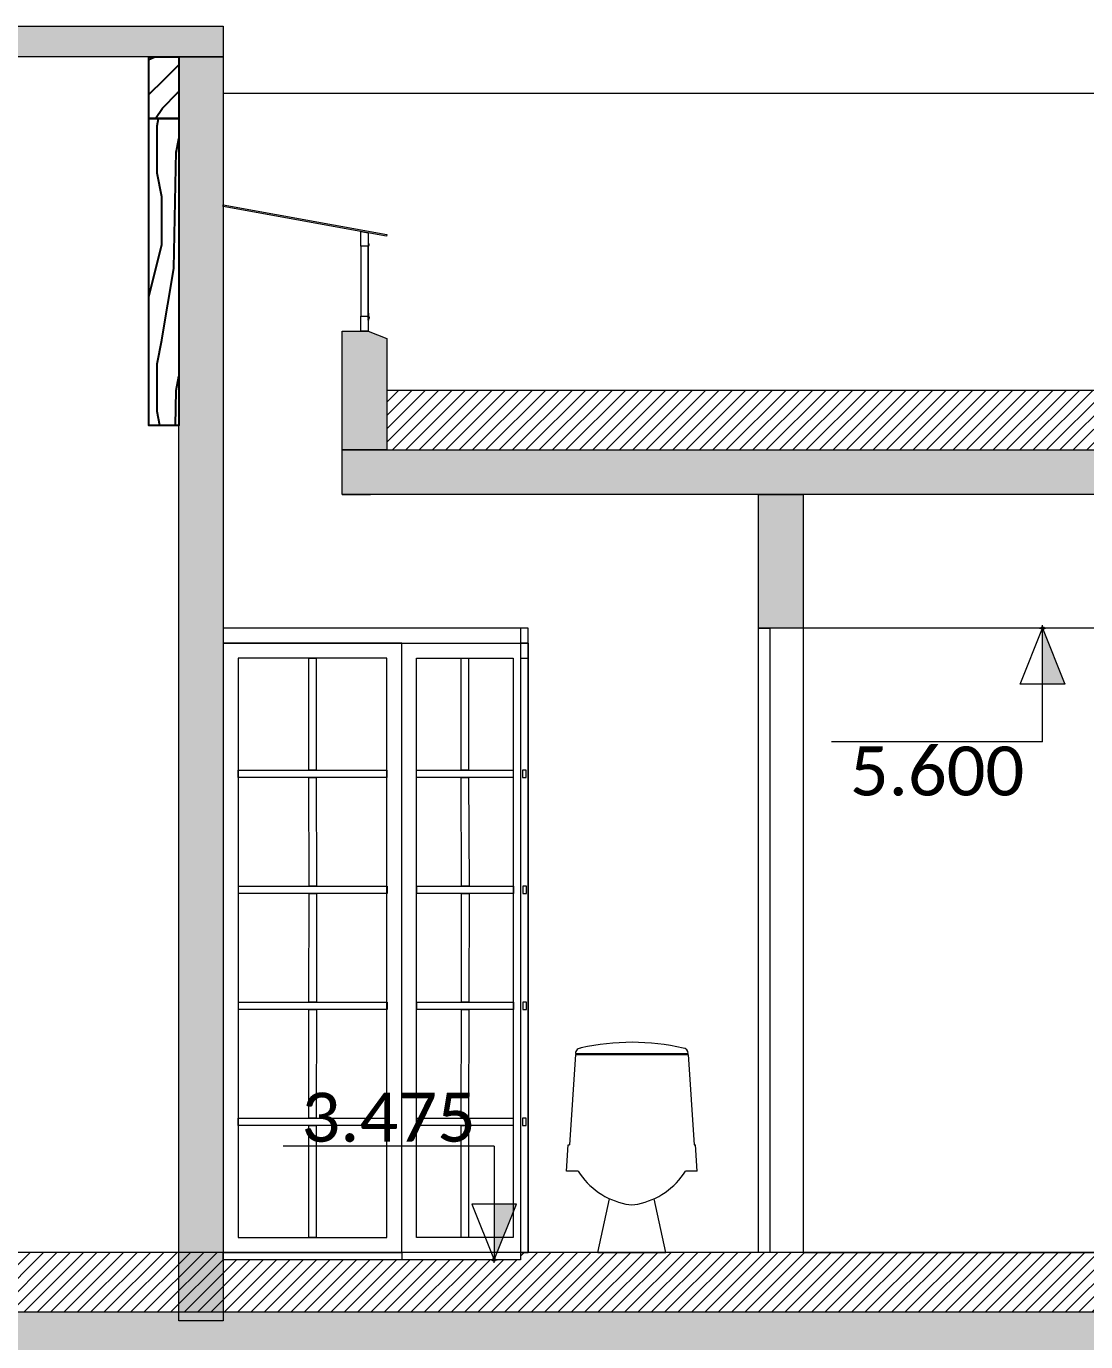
# Model space of a CAD drawing. Header units: metres. Extents: x -197 to 1099, y -24 to 14.
# Drawn here: x 819.124 to 822.687, y 3.2 to 7.625 of the extents above; entities that cross this region are included whole.
import ezdxf
from ezdxf.enums import TextEntityAlignment as Align

# ---------------------------------------------------------------- set-up
doc = ezdxf.new("R2010")
doc.units = ezdxf.units.M
doc.header["$LTSCALE"] = 0.001
doc.header["$PDMODE"] = 34
doc.header["$PDSIZE"] = 0.01
doc.linetypes.add('HIDDENX2', pattern=[19.05, 12.7, -6.35])
doc.layers.get('0').update_dxf_attribs({"lineweight": 13, "true_color": 0x000000})
for name, color, linetype, lineweight, true_color in [('Jach-Anotaciones-CalidaddeLínea  0.13', 7, 'Continuous', 13, 0x000000), ('Jach-Anotaciones-Hatch-Lum100%', 7, 'Continuous', 13, 0x000000), ('Jach-Anotaciones-Hatch-Lum50%', 9, 'Continuous', 13, 0x808080), ('Jach-Anotaciones-LineasDetalle0.09mm', 7, 'Continuous', 15, 0x000000), ('JACH-Anotaciones-Textos-Lum75% @ 0.075', 7, 'Continuous', 13, 0x404040), ('JACH-Arq-Lineas-Proyeccion Niveles cortes', 9, 'HIDDENX2', 13, 0x808080), ('JACH-Arq-Mobiliario01-', 7, 'Continuous', 13, 0x666666), ('JACH-Arq-Muros01-Carga', 7, 'Continuous', 25, 0x000000), ('JACH-Arq-Puertas01-', 7, 'Continuous', 13, 0x404040)]:
    doc.layers.add(name, color=color, linetype=linetype, lineweight=lineweight, true_color=true_color)
doc.styles.add('02a-Calibri-JACH(1.8mm)', font='calibri.ttf', dxfattribs={"height": 2.2})
pattern_1 = [(45, (808.22887, -1e-14), (-0.02245064, 0.02245064), [])]
pattern_2 = [(0, (169.421, 45.032), (0, 6.985), [5.08, -1.905]), (90, (169.421, 45.032), (-6.985, 4e-16), [5.08, -1.905])]

# ---------------------------------------------------------------- blocks, each defined once
blk = doc.blocks.new('A$C4F765AC8')
for p, q in [((0.03, 0.6662), (0.0093, 0.362)), ((0.03, 0.669), (0.4088, 0.669)), ((0.03, 0.6662), (0.4088, 0.6662)), ((0.4088, 0.6662), (0.4295, 0.362)), ((0, 0.2738), (0.005, 0.362)), ((0.005, 0.362), (0.0093, 0.362)), ((0.4295, 0.362), (0.4338, 0.362)), ((0.4388, 0.2738), (0.4338, 0.362)), ((0.0384, 0.2738), (0, 0.2738)), ((0.4388, 0.2738), (0.4004, 0.2738)), ((0.1049, 0), (0.1444, 0.1811)), ((0.3339, 0), (0.2944, 0.1811)), ((0.1049, 0), (0.3339, 0))]:
    blk.add_line(p, q)
for centre, radius, start, end in [((0.049, 0.669), 0.019, 89.9807, 180), ((0.2202, -0.0739), 0.781, 77.2968, 102.6646), ((0.3898, 0.669), 0.019, 0, 83.6775), ((0.2499, 0.4087), 0.2509, 212.5439, 258.3373), ((0.1889, 0.4087), 0.2509, 281.6627, 327.4561), ((0.2194, 0.2609), 0.1, 258.3373, 281.6627)]:
    blk.add_arc(centre, radius, start, end)
blk = doc.blocks.new('*U297')
at = {"lineweight": 0, "ltscale": 100}
h = blk.add_hatch(dxfattribs=at)
h.set_pattern_fill('ANGLE', color=256)
h.set_pattern_definition(pattern_2)
h.paths.add_polyline_path([(0, 2.5), (0, 0), (1, 2.5)])
h = blk.add_hatch(color=256, dxfattribs=at)
h.dxf.hatch_style = 1
h.paths.add_polyline_path([(0, 2.5), (0, 0), (1, 2.5)])
for points in [[(0, 5.099), (-9.466, 5.099)], [(0, 5.099), (0, 1.25)]]:
    blk.add_lwpolyline(points, dxfattribs=at)
for points in [[(0, 0), (1, 2.5), (-1, 2.5)], [(0, 2.5), (0, 0), (1, 2.5)]]:
    blk.add_lwpolyline(points, close=True, dxfattribs=at)
blk.add_point((0, 0), dxfattribs=at)
at = {"lineweight": 0, "ltscale": 100, "style": '02a-Calibri-JACH(1.8mm)'}
blk.add_attdef('ALT', text='', height=2.2, dxfattribs=at).set_placement((-4.733, 6.401), align=Align.MIDDLE_CENTER)
blk = doc.blocks.new('*U381')
at = {"lineweight": 0, "ltscale": 100}
h = blk.add_hatch(dxfattribs=at)
h.set_pattern_fill('ANGLE', color=256)
h.set_pattern_definition(pattern_2)
h.paths.add_polyline_path([(0, 2.5), (0, 0), (1, 2.5)])
h = blk.add_hatch(color=256, dxfattribs=at)
h.dxf.hatch_style = 1
h.paths.add_polyline_path([(0, 2.5), (0, 0), (1, 2.5)])
for points in [[(0, 5.099), (-9.466, 5.099)], [(0, 5.099), (0, 1.25)]]:
    blk.add_lwpolyline(points, dxfattribs=at)
for points in [[(0, 0), (1, 2.5), (-1, 2.5)], [(0, 2.5), (0, 0), (1, 2.5)]]:
    blk.add_lwpolyline(points, close=True, dxfattribs=at)
blk.add_point((0, 0), dxfattribs=at)
at = {"lineweight": 0, "ltscale": 100, "style": '02a-Calibri-JACH(1.8mm)'}
blk.add_attdef('ALT', text='', height=2.2, dxfattribs=at).set_placement((-4.733, 6.401), align=Align.MIDDLE_CENTER)

msp = doc.modelspace()

# ---------------------------------------------------------------- hatches: boundary and pattern name
at = {"layer": 'Jach-Anotaciones-Hatch-Lum100%', "ltscale": 100}
h = msp.add_hatch(color=256, dxfattribs=at)
h.dxf.hatch_style = 1
h.paths.add_polyline_path([(815.0374, 7.62509), (819.7869, 7.62509), (819.7869, 7.52184), (815.0374, 7.52184)])
h = msp.add_hatch(color=256, dxfattribs=at)
h.dxf.hatch_style = 1
h.paths.add_polyline_path([(819.7869, 3.27), (819.6369, 3.27), (819.6369, 7.52184), (819.7869, 7.52184)])
h = msp.add_hatch(color=256, dxfattribs=at)
h.dxf.hatch_style = 1
h.paths.add_polyline_path([(820.1869, 6.2), (820.1869, 6.6), (820.2744, 6.6), (820.3369, 6.575), (820.3369, 6.2)])
h = msp.add_hatch(color=256, dxfattribs=at)
h.dxf.hatch_style = 1
h.paths.add_polyline_path([(827.0369, 6.05), (820.1869, 6.05), (820.1869, 6.2), (827.0369, 6.2)])
h = msp.add_hatch(color=256, dxfattribs=at)
h.dxf.hatch_style = 1
h.paths.add_polyline_path([(821.7369, 5.6), (821.5869, 5.6), (821.5869, 6.05), (821.7369, 6.05)])
h = msp.add_hatch(color=256, dxfattribs=at)
h.dxf.hatch_style = 1
h.paths.add_polyline_path([(827.5869, 3.15), (815.0369, 3.15), (815.0369, 3.3), (827.5869, 3.3)])
at = {"layer": 'Jach-Anotaciones-Hatch-Lum50%', "ltscale": 100}
h = msp.add_hatch(dxfattribs=at)
h.set_pattern_fill('ANSI31', color=256, scale=0.01)
h.set_pattern_definition(pattern_1)
h.paths.add_polyline_path([(820.3369, 6.2), (826.8869, 6.2), (826.8869, 6.4), (820.3369, 6.4)])
h = msp.add_hatch(dxfattribs=at)
h.set_pattern_fill('ANSI31', color=256, scale=0.01)
h.set_pattern_definition(pattern_1)
h.paths.add_polyline_path([(820.3369, 6.2), (826.8869, 6.2), (826.8869, 6.4), (820.3369, 6.4)])
h = msp.add_hatch(dxfattribs=at)
h.set_pattern_fill('ANSI31', color=256, scale=0.01)
h.set_pattern_definition(pattern_1)
h.paths.add_polyline_path([(815.1869, 3.3), (827.4369, 3.3), (827.4369, 3.475), (826.4369, 3.475), (826.4369, 3.5), (820.7869, 3.5), (820.7869, 3.475), (819.7869, 3.475), (819.7869, 3.5), (815.1869, 3.5)])
at = {"layer": 'JACH-Arq-Muros01-Carga', "ltscale": 100}
h = msp.add_hatch(dxfattribs=at)
h.set_pattern_fill('WOOD_01', color=256, scale=0.8, angle=45, pattern_type=2)
h.set_pattern_definition([(45, (790.7869, 0.8429), (-0.565685, 0.565685), [0.16, -0.64]), (53.9726, (791.098013, 0.54306), (2.828428485, 3.95979665), [0.153883, -15.234423]), (50.7105, (791.058415, 0.57134), (4.5254917, 5.65684615), [0.160798, -7.8791]), (29.5779, (790.88871, 0.741048), (7.919588515, 4.52549029), [0.240666, -23.825902]), (38.6599, (790.71335, 0.93904), (0.56568445, 0.56568676), [0.144886, -7.09942]), (30.0686, (791.05276, 0.63357), (2.8284262, 1.69705719), [0.124194, -12.295146]), (33.6901, (790.52667, 0.76368), (0.5656854, 0.5656858), [0.326338, -3.752878]), (50.7105, (791.148924, 0.49215), (4.5254917, 5.65684615), [0.0804, -7.9595]), (45, (790.9057, 0.7241), (-0.565685, 0.565685), [0.08, -0.72]), (45, (790.7247, 0.6788), (-0.565685, 0.565685), [0.24, -0.56]), (56.3099, (790.75294, 0.87681), (1.6970576, 2.82842555), [0.081584, -3.997631]), (47.7263, (790.90568, 0.61094), (10.748025494, 11.87939184), [0.16819, -16.650846]), (37.4054, (790.950935, 0.622254), (5.09116517, 3.95980147), [0.121062, -11.985134]), (45, (791.1376, 0.379), (-0.565685, 0.565685), [0.16, -0.64]), (43.8309, (791.109326, 0.294156), (0.565685094, 0.565685963), [0.392082, -38.81608]), (45, (790.6851, 0.7184), (-0.565685, 0.565685), [0.08, -0.72]), (45, (790.6964, 0.82024), (-0.565685, 0.565685), [0.08, -0.72]), (45, (790.3909, 0.6166), (-0.565685, 0.565685), [0.12, -0.68]), (35.5377, (790.51536, 0.79762), (0.56568525, 0.5656857), [0.24331, -4.6229]), (45, (790.3343, 0.6166), (-0.565685, 0.565685), [0.16, -0.64]), (45, (790.7812, 0.04525), (-0.565685, 0.565685), [0.088, -0.712]), (45, (791.04144, 0.362), (-0.565685, 0.565685), [0.08, -0.72]), (45, (790.736, 0.0905), (-0.565685, 0.565685), [0.168, -0.632]), (50.4403, (790.990532, 0.41295), (5.091171606, 6.222536555), [0.16876, -16.707258]), (45, (790.9509, 0.4639), (-0.565685, 0.565685), [0.152, -0.648]), (45, (790.6455, 0.181), (-0.565685, 0.565685), [0.088, -0.712]), (43.8309, (790.622837, 0.339411), (0.565685094, 0.565685963), [0.392082, -38.81608]), (45, (790.6228, 0.4412), (-0.565685, 0.565685), [0.08, -0.72]), (45, (790.5493, 0.4016), (-0.565685, 0.565685), [0.08, -0.72]), (45, (790.7756, 0.6279), (-0.565685, 0.565685), [0.16, -0.64]), (45, (790.6511, 0.5261), (-0.565685, 0.565685), [0.08, -0.72]), (45, (790.4701, 0.4808), (-0.565685, 0.565685), [0.16, -0.64]), (64.6538, (790.860425, 0.39598), (3.95980119, 8.48527845), [0.118929, -11.773925]), (56.3099, (790.60587, 0.4582), (1.6970576, 2.82842555), [0.081584, -3.997631]), (56.3099, (790.86042, 0.6562), (1.6970576, 2.82842555), [0.081584, -3.997631]), (50.7105, (790.47576, 0.70145), (4.5254917, 5.65684615), [0.0804, -7.9595]), (34.6952, (790.2608, 0.565685), (3.95979496, 2.82843011), [0.089442, -8.854828]), (33.6901, (790.84345, 0.10748), (0.5656854, 0.5656858), [0.081584, -3.997631]), (135, (790.9113, 0.1527), (-0.565685, -0.565685), [0, -0.8]), (31.6076, (790.47576, 0.350725), (11.879376816, 7.353927886), [0.172696, -17.096923]), (56.3099, (790.74163, 0.77499), (1.6970576, 2.82842555), [0.081584, -3.997631]), (55.3048, (791.09801, 0.41861), (2.26274382, 3.3941102), [0.089442, -8.854828]), (33.6901, (790.6794, 0.4978), (0.5656854, 0.5656858), [0.081584, -3.997631]), (33.6901, (790.70769, 0.58266), (0.5656854, 0.5656858), [0.081584, -3.997631]), (26.5651, (790.53233, 0.29416), (0.5656846, 0.565686), [0.101193, -2.428629]), (30.9638, (790.40222, 0.54871), (0.5656845, 0.5656859), [0.329849, -2.968635]), (28.3008, (790.47576, 0.70145), (5.09116525, 2.82843065), [0.250567, -8.101676]), (45, (790.4475, 0.7297), (-0.565685, 0.565685), [0.096, -0.704]), (30.9638, (790.85477, 0.2093), (0.5656845, 0.5656859), [0.329849, -2.968635]), (30.9638, (790.7586, 0.19233), (0.5656845, 0.5656859), [0.329849, -2.968635]), (30.9638, (790.70769, 0.24324), (0.5656845, 0.5656859), [0.329849, -2.968635]), (34.6952, (790.39656, 0.42992), (3.95979496, 2.82843011), [0.089442, -8.854828]), (30.9638, (790.58324, 0.59397), (0.5656845, 0.5656859), [0.164924, -3.13356]), (34.6952, (790.57758, 0.2489), (3.95979496, 2.82843011), [0.089442, -8.854828]), (42.6141, (790.911337, 0.50346), (0.5656847, 0.565686088), [0.192166, -19.024492]), (34.6952, (790.74729, 0.54306), (3.95979496, 2.82843011), [0.089442, -8.854828]), (57.5288, (790.82083, 0.59397), (1.69705694, 2.828427), [0.073756, -7.30188]), (34.5626, (790.605866, 0.220617), (7.353902054, 5.091176936), [0.309115, -30.602364]), (36.8699, (790.86042, 0.39598), (0.56568526, 0.565685), [0.113137, -5.543717]), (49.7636, (790.65112, 0.29981), (5.65685906, 6.78822023), [0.192666, -9.44061]), (45, (790.7756, 0.4469), (-0.565685, 0.565685), [0.248, -0.552]), (29.7449, (790.323024, 0.50346), (2.82842601, 1.69705706), [0.091214, -9.030189]), (35.5377, (790.91134, 0.15274), (0.56568525, 0.5656857), [0.24331, -4.6229]), (25.0169, (790.67375, 0.152735), (2.26274125, 1.13137116), [0.093638, -9.270122]), (45, (790.7982, 0.9447), (-0.565685, 0.565685), [0.04, -0.76]), (45, (791.0471, 0.6958), (-0.565685, 0.565685), [0.08, -0.72]), (56.3099, (791.25075, 0.49215), (1.6970576, 2.82842555), [0.081584, -3.997631]), (45, (791.1998, 0.5544), (-0.565685, 0.565685), [0.144, -0.656]), (28.3008, (790.894366, 0.84853), (5.09116525, 2.82843065), [0.083522, -8.26872]), (33.0207, (791.018817, 0.73539), (13.011385511, 8.484660197), [0.147206, -26.840515]), (135, (791.25075, 0.49215), (-0.565685, -0.565685), [0, -0.8]), (45, (791.296, 0.56), (-0.565685, 0.565685), [0.072, -0.728]), (45, (791.1885, 0.6675), (-0.565685, 0.565685), [0.072, -0.728]), (45, (791.1602, 0.6958), (-0.565685, 0.565685), [0.072, -0.728]), (21.0376, (790.967905, 0.88813), (5.65684671, 2.26274927), [0.078791, -7.80029]), (33.5163, (790.900023, 0.956008), (3.394200488, 2.262653743), [0.0734704, -52.17242]), (26.5651, (791.10367, 0.75236), (0.5656846, 0.565686), [0.075894, -2.453926]), (32.4712, (790.82648, 1.02955), (3.3941125, 2.2627421), [0.073756, -7.30188])])
h.paths.add_polyline_path([(819.5369, 7.52184), (819.6369, 7.52184), (819.6369, 7.31533), (819.5369, 7.31533)])
h = msp.add_hatch(dxfattribs=at)
h.set_pattern_fill('WOOD_01', color=256, scale=0.8, angle=90, pattern_type=2)
h.set_pattern_definition([(90, (790.2025, 0.568), (-0.8, 5e-17), [0.16, -0.64]), (98.9726, (790.634484, 0.576), (-0.7999981, 4.800000024), [0.153883, -15.234423]), (95.7105, (790.58648, 0.568), (-0.7999884, 7.20000014), [0.160798, -7.8791]), (74.5779, (790.346484, 0.568), (2.39998987, 8.799999616), [0.240666, -23.825902]), (83.6599, (790.08248, 0.584), (-1.63e-06, 0.80000025), [0.144886, -7.09942]), (75.0686, (790.538484, 0.608), (0.799998696, 3.19999999), [0.124194, -12.295146]), (78.6901, (790.07448, 0.328), (-3e-07, 0.8000002), [0.326338, -3.752878]), (95.7105, (790.70648, 0.576), (-0.7999884, 7.20000014), [0.0804, -7.9595]), (90, (790.3705, 0.568), (-0.8, 5e-17), [0.08, -0.72]), (90, (790.2745, 0.408), (-0.8, 5e-17), [0.24, -0.56]), (101.3099, (790.15448, 0.568), (-0.79999795, 3.1999998), [0.081584, -3.997631]), (92.7263, (790.450484, 0.488), (-0.799996814, 16.000000236), [0.16819, -16.650846]), (82.4054, (790.474484, 0.528), (0.79999495, 6.39999989), [0.121062, -11.985134]), (90, (790.7785, 0.488), (-0.8, 5e-17), [0.16, -0.64]), (88.8309, (790.818484, 0.408), (-6.14e-07, 0.800000147), [0.392082, -38.81608]), (90, (790.2185, 0.408), (-0.8, 5e-17), [0.08, -0.72]), (90, (790.1545, 0.488), (-0.8, 5e-17), [0.08, -0.72]), (90, (790.0825, 0.128), (-0.8, 5e-17), [0.12, -0.68]), (80.5377, (790.04248, 0.344), (-3e-07, 0.80000006), [0.24331, -4.6229]), (90, (790.0425, 0.088), (-0.8, 5e-17), [0.16, -0.64]), (90, (790.7625, -7e-15), (-0.8, 5e-17), [0.088, -0.712]), (90, (790.7225, 0.408), (-0.8, 5e-17), [0.08, -0.72]), (90, (790.6985, -7e-15), (-0.8, 5e-17), [0.168, -0.632]), (95.4403, (790.650484, 0.408), (-0.799995827, 7.99999976), [0.16876, -16.707258]), (90, (790.5865, 0.416), (-0.8, 5e-17), [0.152, -0.648]), (90, (790.5705, -7e-15), (-0.8, 5e-17), [0.088, -0.712]), (88.8309, (790.442484, 0.096), (-6.14e-07, 0.800000147), [0.392082, -38.81608]), (90, (790.3705, 0.168), (-0.8, 5e-17), [0.08, -0.72]), (90, (790.3465, 0.088), (-0.8, 5e-17), [0.08, -0.72]), (90, (790.3465, 0.408), (-0.8, 5e-17), [0.16, -0.64]), (90, (790.3305, 0.248), (-0.8, 5e-17), [0.08, -0.72]), (90, (790.2345, 0.088), (-0.8, 5e-17), [0.16, -0.64]), (109.6538, (790.570484, 0.304), (-3.19999566, 8.8000002), [0.118929, -11.773925]), (101.3099, (790.34648, 0.168), (-0.79999795, 3.1999998), [0.081584, -3.997631]), (101.3099, (790.38648, 0.488), (-0.79999795, 3.1999998), [0.081584, -3.997631]), (95.7105, (790.08248, 0.248), (-0.7999884, 7.20000014), [0.0804, -7.9595]), (79.6952, (790.026484, -7e-15), (0.79999576, 4.79999998), [0.089442, -8.854828]), (78.6901, (790.76248, 0.088), (-3e-07, 0.8000002), [0.081584, -3.997631]), (180, (790.7785, 0.168), (-1e-16, -0.8), [0, -0.8]), (76.6076, (790.330484, -7e-15), (3.199975626, 13.60000018), [0.172696, -17.096923]), (101.3099, (790.21848, 0.488), (-0.79999795, 3.1999998), [0.081584, -3.997631]), (100.3048, (790.722484, 0.488), (-0.79999684, 3.99999983), [0.089442, -8.854828]), (78.6901, (790.37048, 0.248), (-3e-07, 0.8000002), [0.081584, -3.997631]), (78.6901, (790.33048, 0.328), (-3e-07, 0.8000002), [0.081584, -3.997631]), (71.5651, (790.41048, -7e-15), (-9e-07, 0.7999998), [0.101193, -2.428629]), (75.9638, (790.13848, 0.088), (-1e-06, 0.7999997), [0.329849, -2.968635]), (73.3008, (790.08248, 0.248), (1.59999499, 5.59999997), [0.250567, -8.101676]), (90, (790.0425, 0.248), (-0.8, 5e-17), [0.096, -0.704]), (75.9638, (790.69848, 0.168), (-1e-06, 0.7999997), [0.329849, -2.968635]), (75.9638, (790.64248, 0.088), (-1e-06, 0.7999997), [0.329849, -2.968635]), (75.9638, (790.57048, 0.088), (-1e-06, 0.7999997), [0.329849, -2.968635]), (79.6952, (790.218484, -7e-15), (0.79999576, 4.79999998), [0.089442, -8.854828]), (75.9638, (790.23448, 0.248), (-1e-06, 0.7999997), [0.164924, -3.13356]), (79.6952, (790.474484, -7e-15), (0.79999576, 4.79999998), [0.089442, -8.854828]), (87.6141, (790.530484, 0.416), (-9.8e-07, 0.799999957), [0.192166, -19.024492]), (79.6952, (790.386484, 0.328), (0.79999576, 4.79999998), [0.089442, -8.854828]), (102.5288, (790.40248, 0.416), (-0.79999944, 3.20000038), [0.073756, -7.30188]), (79.5626, (790.514484, -7e-15), (1.599988275, 8.799999746), [0.309115, -30.602364]), (81.8699, (790.57048, 0.304), (2e-07, 0.79999957), [0.113137, -5.543717]), (94.7636, (790.490484, 0.088), (-0.79999316, 8.79999996), [0.192666, -9.44061]), (90, (790.4745, 0.28), (-0.8, 5e-17), [0.248, -0.552]), (74.7449, (790.114484, -7e-15), (0.79999866, 3.19999977), [0.091214, -9.030189]), (80.5377, (790.77848, 0.168), (-3e-07, 0.80000006), [0.24331, -4.6229]), (70.0169, (790.610484, -7e-15), (0.79999946, 2.3999999), [0.093638, -9.270122]), (90, (790.1385, 0.648), (-0.8, 5e-17), [0.04, -0.76]), (90, (790.4905, 0.648), (-0.8, 5e-17), [0.08, -0.72]), (101.3099, (790.77848, 0.648), (-0.79999795, 3.1999998), [0.081584, -3.997631]), (90, (790.6985, 0.656), (-0.8, 5e-17), [0.144, -0.656]), (73.3008, (790.27448, 0.648), (1.59999499, 5.59999997), [0.083522, -8.26872]), (78.0207, (790.442484, 0.656), (3.200878166, 15.199999689), [0.147206, -26.840515]), (180, (790.7785, 0.648), (-1e-16, -0.8), [0, -0.8]), (90, (790.7625, 0.728), (-0.8, 5e-17), [0.072, -0.728]), (90, (790.6105, 0.728), (-0.8, 5e-17), [0.072, -0.728]), (90, (790.5705, 0.728), (-0.8, 5e-17), [0.072, -0.728]), (66.0376, (790.29848, 0.728), (2.39998932, 5.60000002), [0.078791, -7.80029]), (78.5163, (790.202484, 0.728), (0.8001243765, 3.999999987), [0.0734704, -52.17242]), (71.5651, (790.49048, 0.728), (-9e-07, 0.7999998), [0.075894, -2.453926]), (77.4712, (790.09848, 0.728), (0.79999968, 4.00000026), [0.073756, -7.30188])])
h.paths.add_polyline_path([(819.5369, 7.31533), (819.6369, 7.31533), (819.6369, 6.28258), (819.5369, 6.28258)])

# ---------------------------------------------------------------- linework, layer by layer
at = {"layer": 'Jach-Anotaciones-CalidaddeLínea  0.13', "ltscale": 100}
for points in [[(815.0374, 7.62509), (819.7869, 7.62509), (819.7869, 7.52184), (815.0374, 7.52184)], [(819.7869, 3.27), (819.6369, 3.27), (819.6369, 7.52184), (819.7869, 7.52184)], [(820.3369, 6.2), (826.8869, 6.2), (826.8869, 6.4), (820.3369, 6.4)], [(827.0369, 6.05), (820.1869, 6.05), (820.1869, 6.2), (827.0369, 6.2)], [(821.7369, 5.6), (821.5869, 5.6), (821.5869, 6.05), (821.7369, 6.05)], [(821.7369, 3.5), (822.7369, 3.5), (822.7369, 5.6), (821.7369, 5.6)], [(815.1869, 3.3), (827.4369, 3.3), (827.4369, 3.475), (826.4369, 3.475), (826.4369, 3.5), (820.7869, 3.5), (820.7869, 3.475), (819.7869, 3.475), (819.7869, 3.5), (815.1869, 3.5)], [(827.5869, 3.15), (815.0369, 3.15), (815.0369, 3.3), (827.5869, 3.3)]]:
    msp.add_lwpolyline(points, close=True, dxfattribs=at)
for points in [[(819.7869, 7.4), (827.4369, 7.4)], [(820.7869, 3.5), (819.7869, 3.5)], [(820.3869, 3.5), (820.3869, 3.475)]]:
    msp.add_lwpolyline(points, dxfattribs=at)
at = {"layer": 'Jach-Anotaciones-LineasDetalle0.09mm', "ltscale": 100}
for points in [[(820.33583, 6.91908), (819.7869, 7.01892), (819.7869, 7.025), (820.33678, 6.925)], [(820.2744, 6.88516), (820.2494, 6.88516), (820.2494, 6.9348), (820.2744, 6.93025)], [(820.2744, 6.88516), (820.2494, 6.88516), (820.2494, 6.65), (820.2744, 6.65)], [(820.2744, 6.89216), (820.2744, 6.87516), (820.2759, 6.87516), (820.2759, 6.89216)], [(820.2744, 6.87516), (820.2744, 6.66), (820.2759, 6.66), (820.2759, 6.87516)], [(820.2744, 6.6), (820.2494, 6.6), (820.2494, 6.65), (820.2744, 6.65)], [(820.2744, 6.643), (820.2744, 6.66), (820.2759, 6.66), (820.2759, 6.643)], [(820.1869, 6.2), (820.1869, 6.6), (820.2744, 6.6), (820.3369, 6.575), (820.3369, 6.2)]]:
    msp.add_lwpolyline(points, close=True, dxfattribs=at)
for points in [[(820.2744, 6.89837), (820.2744, 6.89465, 0.2958811), (820.27513, 6.89341, -0.2840433), (820.2759, 6.89216), (820.2759, 6.88716), (820.2774, 6.88716), (820.2774, 6.89216, 0.273523), (820.2759, 6.89469), (820.2759, 6.89837)], [(820.2744, 6.63678), (820.2744, 6.64051, -0.2958811), (820.27513, 6.64175, 0.2840433), (820.2759, 6.643), (820.2759, 6.648), (820.2774, 6.648), (820.2774, 6.643, -0.273523), (820.2759, 6.64046), (820.2759, 6.63678)]]:
    msp.add_lwpolyline(points, format="xyb", close=True, dxfattribs=at)
at = {"layer": 'JACH-Arq-Lineas-Proyeccion Niveles cortes', "ltscale": 100}
for points in [[(820.1869, 6.05), (820.28226, 6.05)], [(822.6379, 5.6), (822.54254, 5.6)]]:
    msp.add_lwpolyline(points, dxfattribs=at)
at = {"layer": 'JACH-Arq-Muros01-Carga', "ltscale": 100}
for points in [[(819.5369, 7.52184), (819.6369, 7.52184), (819.6369, 7.31533), (819.5369, 7.31533)], [(819.5369, 7.31533), (819.6369, 7.31533), (819.6369, 6.28258), (819.5369, 6.28258)]]:
    msp.add_lwpolyline(points, close=True, dxfattribs=at)
at = {"layer": 'JACH-Arq-Puertas01-', "ltscale": 100}
for points in [[(819.7869, 5.55), (820.8119, 5.55), (820.8119, 5.6), (819.7869, 5.6)], [(820.8119, 5.6), (820.7869, 5.6), (820.7869, 5.55), (820.8119, 5.55)], [(821.5869, 5.6), (821.6249, 5.6), (821.6249, 3.5), (821.5869, 3.5)], [(820.3869, 5.55), (819.7869, 5.55), (819.7869, 3.5), (820.3869, 3.5)], [(820.3869, 5.55), (820.8119, 5.55), (820.8119, 3.5), (820.3869, 3.5)], [(820.7869, 3.5), (820.8119, 3.5), (820.8119, 5.55), (820.7869, 5.55)], [(820.8119, 5.55), (820.7869, 5.55), (820.7869, 5.5), (820.8119, 5.5)], [(820.3369, 5.5), (819.8369, 5.5), (819.8369, 3.55), (820.3369, 3.55)], [(820.0994, 5.5), (820.0994, 5.1225), (820.0744, 5.1225), (820.0744, 5.5)], [(820.4369, 5.5), (820.7619, 5.5), (820.7619, 3.55), (820.4369, 3.55)], [(820.6119, 5.5), (820.6119, 5.1225), (820.5869, 5.1225), (820.5869, 5.5)], [(819.8369, 5.1225), (820.3369, 5.1225), (820.3369, 5.0975), (819.8369, 5.0975)], [(820.0994, 5.0975), (820.10087, 4.7325), (820.07587, 4.7325), (820.0744, 5.0975)], [(820.4369, 5.1225), (820.7619, 5.1225), (820.7619, 5.0975), (820.4369, 5.0975)], [(820.6119, 5.0975), (820.61337, 4.7325), (820.58837, 4.7325), (820.5869, 5.0975)], [(820.80565, 5.1225), (820.79315, 5.1225), (820.79315, 5.0975), (820.80565, 5.0975)], [(819.83837, 4.7325), (820.33837, 4.7325), (820.33837, 4.7075), (819.83837, 4.7075)], [(820.10087, 4.7075), (820.10021, 4.3425), (820.07521, 4.3425), (820.07587, 4.7075)], [(820.43837, 4.7325), (820.76337, 4.7325), (820.76337, 4.7075), (820.43837, 4.7075)], [(820.61337, 4.7075), (820.61271, 4.3425), (820.58771, 4.3425), (820.58837, 4.7075)], [(820.80712, 4.7325), (820.79462, 4.7325), (820.79462, 4.7075), (820.80712, 4.7075)], [(819.83771, 4.3425), (820.33771, 4.3425), (820.33771, 4.3175), (819.83771, 4.3175)], [(820.43771, 4.3425), (820.76271, 4.3425), (820.76271, 4.3175), (820.43771, 4.3175)], [(820.80646, 4.3425), (820.79396, 4.3425), (820.79396, 4.3175), (820.80646, 4.3175)], [(820.10021, 4.3175), (820.0994, 3.9525), (820.0744, 3.9525), (820.07521, 4.3175)], [(820.61271, 4.3175), (820.6119, 3.9525), (820.5869, 3.9525), (820.58771, 4.3175)], [(819.8369, 3.9525), (820.3369, 3.9525), (820.3369, 3.9275), (819.8369, 3.9275)], [(820.4369, 3.9525), (820.7619, 3.9525), (820.7619, 3.9275), (820.4369, 3.9275)], [(820.80565, 3.9525), (820.79315, 3.9525), (820.79315, 3.9275), (820.80565, 3.9275)], [(820.0994, 3.9275), (820.0994, 3.55), (820.0744, 3.55), (820.0744, 3.9275)], [(820.6119, 3.9275), (820.6119, 3.55), (820.5869, 3.55), (820.5869, 3.9275)]]:
    msp.add_lwpolyline(points, close=True, dxfattribs=at)

# ---------------------------------------------------------------- block references
at = {"layer": 'JACH-Anotaciones-Textos-Lum75% @ 0.075', "ltscale": 100}
ref = msp.add_blockref('*U297', (822.54254, 5.6), dxfattribs=dict(at, xscale=-0.075, yscale=0.075, zscale=0.075, rotation=180))
ref.add_attrib('ALT', '5.600', dxfattribs={"layer": '0', "lineweight": 0, "ltscale": 100, "height": 0.165, "style": '02a-Calibri-JACH(1.8mm)'}).set_placement((822.18758, 5.11994), align=Align.MIDDLE_CENTER)
at = {"layer": 'JACH-Anotaciones-Textos-Lum75% @ 0.075', "ltscale": 100, "xscale": 0.075, "yscale": 0.075, "zscale": 0.075}
msp.add_blockref('*U381', (820.69794, 3.475), dxfattribs=at).add_auto_attribs({'ALT': '3.475'})
at = {"layer": 'JACH-Arq-Mobiliario01-', "color": 7}
msp.add_blockref('A$C4F765AC8', (820.9416, 3.5), dxfattribs=at)

doc.saveas('drawing.dxf')
